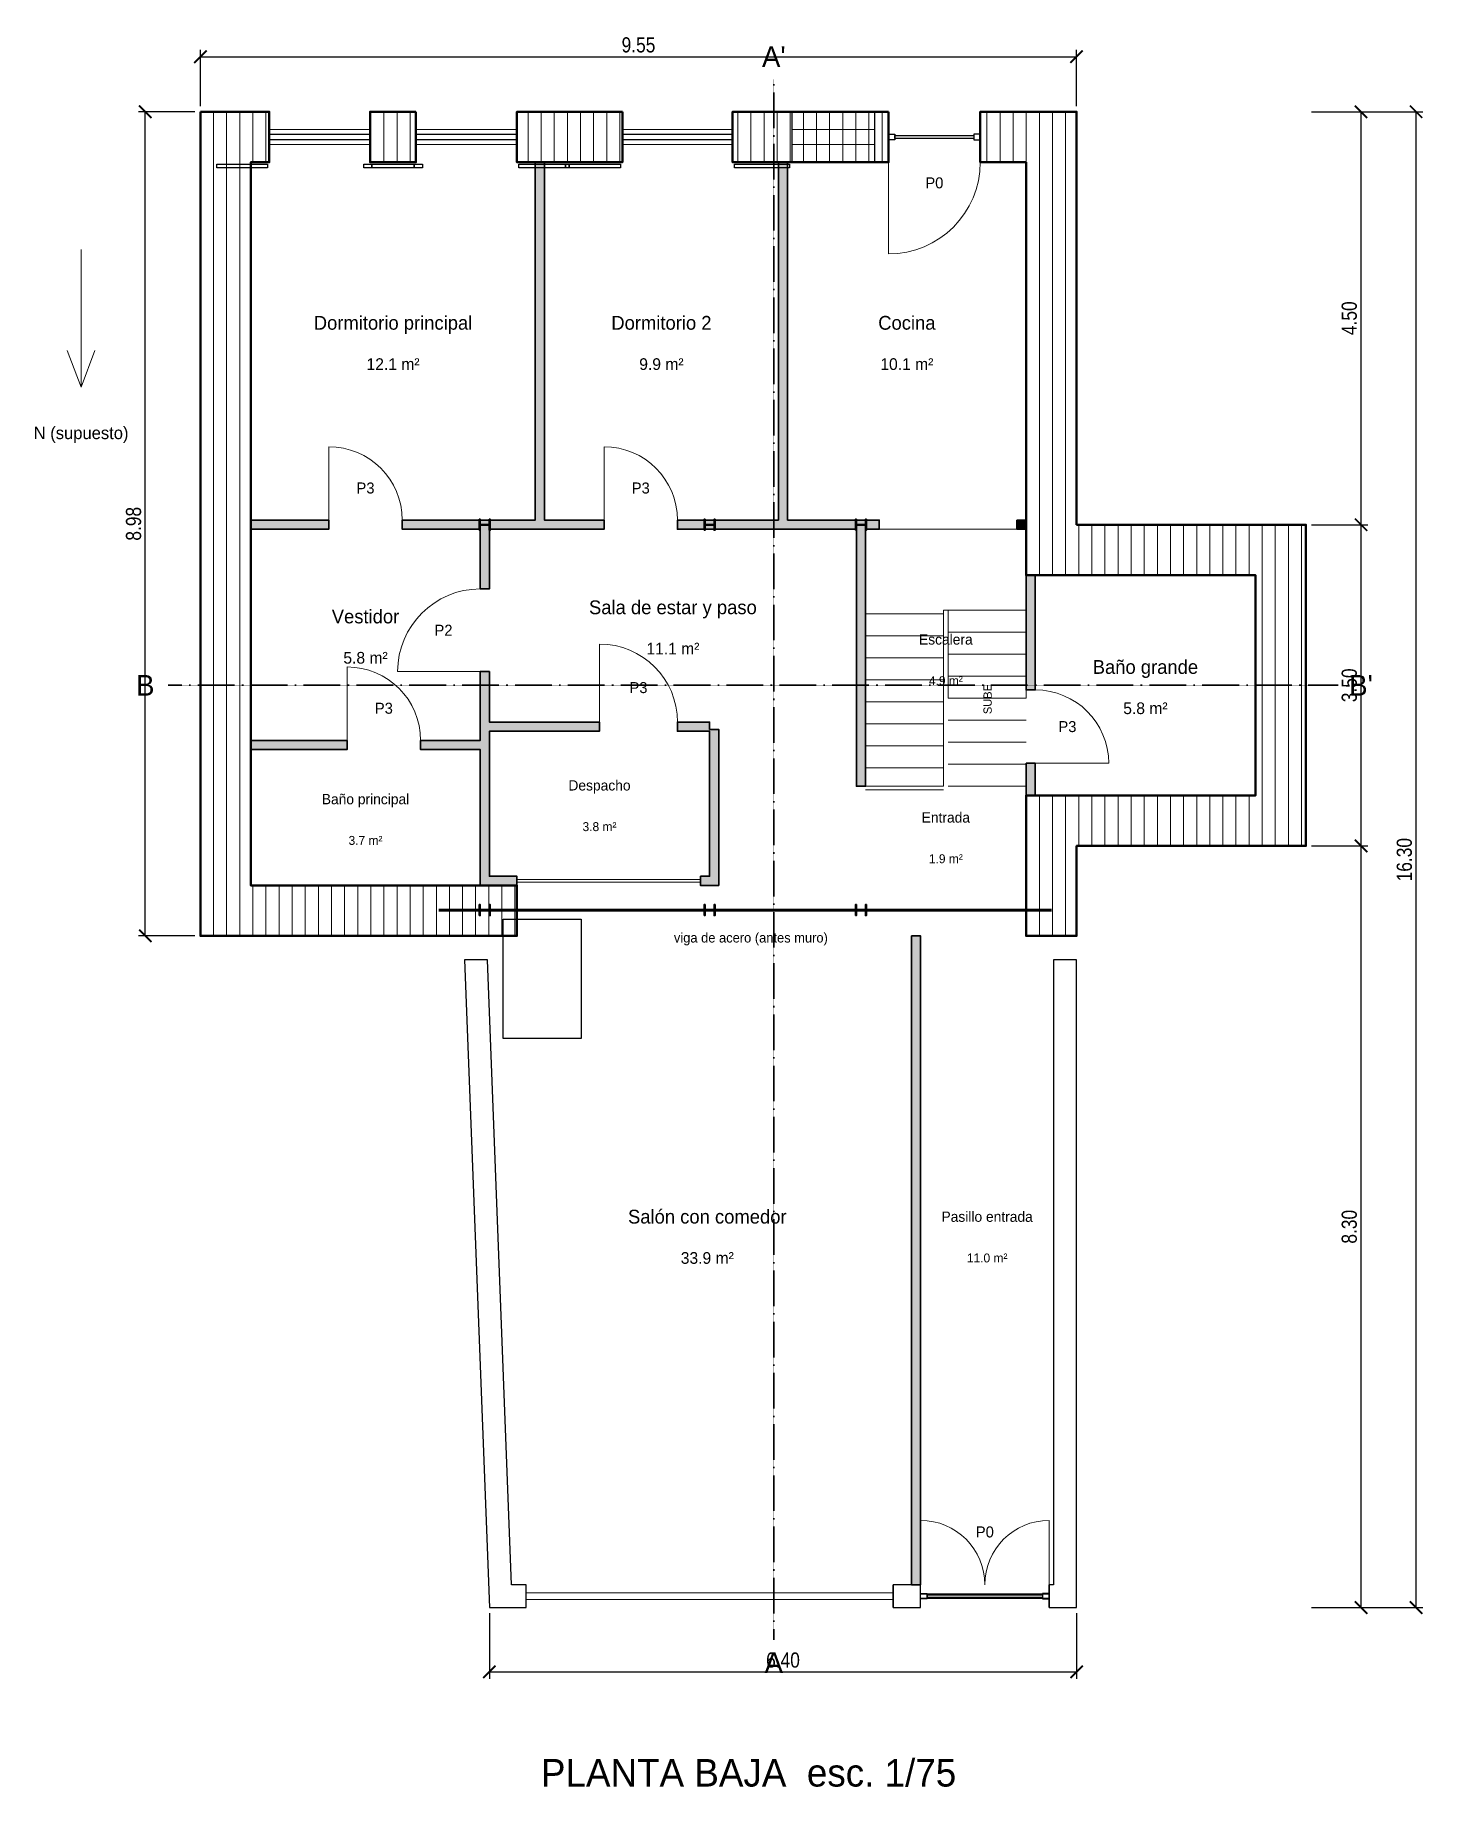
# Model space of a CAD drawing. Header units: millimetres. Extents: x -1802 to 13325, y -1954 to 17136.
import ezdxf
from ezdxf.enums import TextEntityAlignment as Align

# ---------------------------------------------------------------- set-up
doc = ezdxf.new("R2010")
doc.units = ezdxf.units.MM
doc.linetypes.add('DASHDOT', pattern=[3.556, 2.54, -0.508, 0, -0.508])
for name, color, linetype, lineweight in [('acero_pilares', 5, 'Continuous', 35), ('CARPINTERIA', 4, 'Continuous', 18), ('CORTES', 1, 'DASHDOT', 35), ('COTAS', 3, 'Continuous', 13), ('escalera', 30, 'Continuous', 18), ('HUECOS', 7, 'Continuous', 25), ('murete_pasillo', 7, 'Continuous', 35), ('muros_PB', 7, 'Continuous', 50), ('RAYADO_FORJADO', 7, 'Continuous', 9), ('RAYADO_MURO', 7, 'Continuous', 9), ('RAYADO_OTROS', 8, 'Continuous', 9), ('tabiques_PB', 7, 'Continuous', 35), ('TEXTO', 2, 'Continuous', 13), ('VIGAS', 1, 'Continuous', 60)]:
    doc.layers.add(name, color=color, linetype=linetype, lineweight=lineweight)
doc.styles.add('OpenSansCondensed-Light', font='OpenSansCondensed-Light.ttf')
doc.dimstyles.new('EZDXF', dxfattribs={"dimtxt": 0.25, "dimasz": 0.175, "dimexe": 0.375, "dimexo": 0.125, "dimgap": 0.1, "dimtad": 1, "dimlfac": 100, "dimzin": 12, "dimdsep": 46, "dimtxsty": 'OpenSansCondensed-Light', "dimblk": 'ARCHTICK', "dimcen": 2.5, "dimazin": 3, "dimtfac": 0.5, "dimtmove": 2, "dimatfit": 3})

# ---------------------------------------------------------------- blocks, each defined once
blk = doc.blocks.new('_ARCHTICK')
at = {"color": 0, "linetype": 'BYBLOCK', "const_width": 0.15}
blk.add_lwpolyline([(-0.5, -0.5), (0.5, 0.5)], dxfattribs=at)

msp = doc.modelspace()

# ---------------------------------------------------------------- hatches: boundary and pattern name
at = {"layer": 'RAYADO_FORJADO'}
h = msp.add_hatch(color=5, dxfattribs=at)
h.dxf.hatch_style = 1
h.paths.add_polyline_path([(3040, 11740), (3040, 11860), (3051, 11860), (3051, 11803.25), (3149, 11803.25), (3149, 11860), (3160, 11860), (3160, 11740), (3149, 11740), (3149, 11796.75), (3051, 11796.75), (3051, 11740)])
h = msp.add_hatch(color=5, dxfattribs=at)
h.dxf.hatch_style = 1
h.paths.add_polyline_path([(5490, 11740), (5490, 11860), (5501, 11860), (5501, 11803.25), (5599, 11803.25), (5599, 11860), (5610, 11860), (5610, 11740), (5599, 11740), (5599, 11796.75), (5501, 11796.75), (5501, 11740)])
h = msp.add_hatch(color=5, dxfattribs=at)
h.dxf.hatch_style = 1
h.paths.add_polyline_path([(7140, 11740), (7140, 11860), (7151, 11860), (7151, 11803.25), (7249, 11803.25), (7249, 11860), (7260, 11860), (7260, 11740), (7249, 11740), (7249, 11796.75), (7151, 11796.75), (7151, 11740)])
h = msp.add_hatch(color=5, dxfattribs=at)
h.dxf.hatch_style = 1
h.paths.add_polyline_path([(3040, 7540), (3040, 7660), (3051, 7660), (3051, 7603.25), (3149, 7603.25), (3149, 7660), (3160, 7660), (3160, 7540), (3149, 7540), (3149, 7596.75), (3051, 7596.75), (3051, 7540)])
h = msp.add_hatch(color=5, dxfattribs=at)
h.dxf.hatch_style = 1
h.paths.add_polyline_path([(5490, 7540), (5490, 7660), (5501, 7660), (5501, 7603.25), (5599, 7603.25), (5599, 7660), (5610, 7660), (5610, 7540), (5599, 7540), (5599, 7596.75), (5501, 7596.75), (5501, 7540)])
h = msp.add_hatch(color=5, dxfattribs=at)
h.dxf.hatch_style = 1
h.paths.add_polyline_path([(7140, 7540), (7140, 7660), (7151, 7660), (7151, 7603.25), (7249, 7603.25), (7249, 7660), (7260, 7660), (7260, 7540), (7249, 7540), (7249, 7596.75), (7151, 7596.75), (7151, 7540)])
at = {"layer": 'RAYADO_MURO'}
h = msp.add_hatch(dxfattribs=at)
h.set_pattern_fill('ANSI31', scale=45, angle=45)
h.paths.add_polyline_path([(0, 16300), (0, 7320), (3450, 7320), (3450, 7870), (550, 7870), (550, 15750), (750, 15750), (750, 16300)])
h = msp.add_hatch(dxfattribs=at)
h.set_pattern_fill('ANSI31', scale=45, angle=45)
h.paths.add_polyline_path([(2350, 16300), (2350, 15750), (1850, 15750), (1850, 16300)])
h = msp.add_hatch(dxfattribs=at)
h.set_pattern_fill('ANSI31', scale=45, angle=45)
h.paths.add_polyline_path([(4600, 16300), (4600, 15750), (3450, 15750), (3450, 16300)])
h = msp.add_hatch(dxfattribs=at)
h.set_pattern_fill('ANSI31', scale=45, angle=45)
h.paths.add_polyline_path([(7500, 16300), (7500, 15750), (5800, 15750), (5800, 16300)])
h = msp.add_hatch(dxfattribs=at)
h.set_pattern_fill('ANSI31', scale=45, angle=45)
h.paths.add_polyline_path([(9550, 11800), (9550, 16300), (8500, 16300), (8500, 15750), (9000, 15750), (9000, 11250), (11500, 11250), (11500, 8850), (9000, 8850), (9000, 7320), (9550, 7320), (9550, 8300), (12050, 8300), (12050, 11800)])
at = {"layer": 'RAYADO_OTROS'}
h = msp.add_hatch(color=7, dxfattribs=at)
h.dxf.hatch_style = 1
h.paths.add_polyline_path([(2200, 11850), (2200, 11750), (3050, 11750), (3050, 11100), (3150, 11100), (3150, 11750), (4400, 11750), (4400, 11850), (3750, 11850), (3750, 15750), (3650, 15750), (3650, 11850)])
h = msp.add_hatch(color=7, dxfattribs=at)
h.dxf.hatch_style = 1
h.paths.add_polyline_path([(5200, 11850), (5200, 11750), (7150, 11750), (7150, 8950), (7250, 8950), (7250, 11750), (7400, 11750), (7400, 11850), (6400, 11850), (6400, 15750), (6300, 15750), (6300, 11850)])
h = msp.add_hatch(color=7, dxfattribs=at)
h.dxf.hatch_style = 1
h.paths.add_polyline_path([(550, 11850), (1400, 11850), (1400, 11750), (550, 11750)])
h = msp.add_hatch(color=7, dxfattribs=at)
h.dxf.hatch_style = 1
h.paths.add_polyline_path([(8900, 11850), (8900, 11750), (9000, 11750), (9000, 11850)])
h = msp.add_hatch(color=7, dxfattribs=at)
h.dxf.hatch_style = 1
h.paths.add_polyline_path([(9000, 11250), (9100, 11250), (9100, 10000), (9000, 10000)])
h = msp.add_hatch(color=7, dxfattribs=at)
h.dxf.hatch_style = 1
h.paths.add_polyline_path([(3050, 10200), (3150, 10200), (3150, 9650), (4350, 9650), (4350, 9550), (3150, 9550), (3150, 7970), (3450, 7970), (3450, 7870), (3050, 7870), (3050, 9350), (2400, 9350), (2400, 9450), (3050, 9450)])
h = msp.add_hatch(color=7, dxfattribs=at)
h.dxf.hatch_style = 1
h.paths.add_polyline_path([(5450, 7970), (5450, 7870), (5650, 7870), (5650, 9570), (5550, 9570), (5550, 9650), (5200, 9650), (5200, 9550), (5550, 9550), (5550, 7970)])
h = msp.add_hatch(color=7, dxfattribs=at)
h.dxf.hatch_style = 1
h.paths.add_polyline_path([(550, 9450), (1600, 9450), (1600, 9350), (550, 9350)])
h = msp.add_hatch(color=7, dxfattribs=at)
h.dxf.hatch_style = 1
h.paths.add_polyline_path([(9000, 9200), (9100, 9200), (9100, 8850), (9000, 8850)])
h = msp.add_hatch(color=7, dxfattribs=at)
h.dxf.hatch_style = 1
h.paths.add_polyline_path([(7750, 7320), (7850, 7320), (7850, 250), (7750, 250)])

# ---------------------------------------------------------------- linework, layer by layer
at = {"layer": 'acero_pilares'}
for points in [[(3040, 11740), (3040, 11860), (3051, 11860), (3051, 11803.25), (3149, 11803.25), (3149, 11860), (3160, 11860), (3160, 11740), (3149, 11740), (3149, 11796.75), (3051, 11796.75), (3051, 11740)], [(5490, 11740), (5490, 11860), (5501, 11860), (5501, 11803.25), (5599, 11803.25), (5599, 11860), (5610, 11860), (5610, 11740), (5599, 11740), (5599, 11796.75), (5501, 11796.75), (5501, 11740)], [(7140, 11740), (7140, 11860), (7151, 11860), (7151, 11803.25), (7249, 11803.25), (7249, 11860), (7260, 11860), (7260, 11740), (7249, 11740), (7249, 11796.75), (7151, 11796.75), (7151, 11740)], [(3040, 7540), (3040, 7660), (3051, 7660), (3051, 7603.25), (3149, 7603.25), (3149, 7660), (3160, 7660), (3160, 7540), (3149, 7540), (3149, 7596.75), (3051, 7596.75), (3051, 7540)], [(5490, 7540), (5490, 7660), (5501, 7660), (5501, 7603.25), (5599, 7603.25), (5599, 7660), (5610, 7660), (5610, 7540), (5599, 7540), (5599, 7596.75), (5501, 7596.75), (5501, 7540)], [(7140, 7540), (7140, 7660), (7151, 7660), (7151, 7603.25), (7249, 7603.25), (7249, 7660), (7260, 7660), (7260, 7540), (7249, 7540), (7249, 7596.75), (7151, 7596.75), (7151, 7540)]]:
    msp.add_lwpolyline(points, close=True, dxfattribs=at)
at = {"layer": 'CARPINTERIA'}
for p, q in [((750, 16107.5), (1850, 16107.5)), ((2350, 16107.5), (3450, 16107.5)), ((4600, 16107.5), (5800, 16107.5)), ((6450, 16107.5), (7350, 16107.5)), ((750, 15942.5), (1850, 15942.5)), ((2350, 15942.5), (3450, 15942.5)), ((4600, 15942.5), (5800, 15942.5)), ((6450, 15942.5), (7350, 15942.5)), ((7500, 15750), (7500, 14750)), ((1400, 11850), (1400, 12650)), ((4400, 11850), (4400, 12650)), ((4350, 9650), (4350, 10500)), ((1600, 9450), (1600, 10250)), ((3050, 10200), (2150, 10200)), ((9100, 9200), (9900, 9200)), ((3450, 7935), (5450, 7935)), ((3450, 7905), (5450, 7905)), ((7850, 250), (7850, 950)), ((9250, 250), (9250, 950)), ((3550, 162.5), (7550, 162.5)), ((3550, 87.5), (7550, 87.5))]:
    msp.add_line(p, q, dxfattribs=at)
for centre, radius, start, end in [((7500, 15750), 1000, -90, 0), ((1400, 11850), 800, 0, 90), ((4400, 11850), 800, 0, 90), ((3050, 10200), 900, 90, 180), ((4350, 9650), 850, 0, 90), ((1600, 9450), 800, 0, 90), ((9100, 9200), 800, 0, 90), ((7850, 250), 700, 0, 90), ((9250, 250), 700, 90, 180)]:
    msp.add_arc(centre, radius, start, end, dxfattribs=at)
at = {"layer": 'carpinteria_PB'}
for points in [[(750, 16055), (1850, 16055), (1850, 15995), (750, 15995)], [(2350, 16055), (3450, 16055), (3450, 15995), (2350, 15995)], [(4600, 16055), (5800, 16055), (5800, 15995), (4600, 15995)], [(7500, 16055), (7570, 16055), (7570, 15995), (7500, 15995)], [(8430, 16055), (8430, 15995), (8500, 15995), (8500, 16055)], [(180, 15730), (730, 15730), (730, 15690), (180, 15690)], [(1870, 15730), (1870, 15690), (1780, 15690), (1780, 15730)], [(1870, 15730), (2330, 15730), (2330, 15690), (1870, 15690)], [(2330, 15730), (2420, 15730), (2420, 15690), (2330, 15690)], [(3470, 15730), (3980, 15730), (3980, 15690), (3470, 15690)], [(3980, 15730), (4020, 15730), (4020, 15690), (3980, 15690)], [(4020, 15730), (4580, 15730), (4580, 15690), (4020, 15690)], [(5820, 15730), (6420, 15730), (6420, 15690), (5820, 15690)], [(7850, 155), (7920, 155), (7920, 95), (7850, 95)], [(9180, 155), (9180, 95), (9250, 95), (9250, 155)]]:
    msp.add_lwpolyline(points, close=True, dxfattribs=at)
at = {"layer": 'chimenea'}
msp.add_lwpolyline([(3300, 7500), (4150, 7500), (4150, 6200), (3300, 6200)], close=True, dxfattribs=at)
at = {"layer": 'CORTES'}
for p, q in [((6250, -350), (6250, 16650)), ((-350, 10050), (12400, 10050))]:
    msp.add_line(p, q, dxfattribs=at)
at = {"layer": 'COTAS'}
for p, q in [((-1300, 14800), (-1300, 13300)), ((-1300, 13300), (-1450, 13700)), ((-1300, 13300), (-1150, 13700))]:
    msp.add_line(p, q, dxfattribs=at)
at = {"layer": 'escalera'}
for p, q in [((7250, 10830), (8100, 10830)), ((8150, 10870), (9000, 10870)), ((7250, 10590), (8100, 10590)), ((8150, 10630), (9000, 10630)), ((7250, 10350), (8100, 10350)), ((8150, 10390), (9000, 10390)), ((8150, 10150), (9000, 10150)), ((7250, 10110), (8100, 10110)), ((7250, 9870), (8100, 9870)), ((8150, 9910), (9000, 9910)), ((7250, 9630), (8100, 9630)), ((8150, 9670), (9000, 9670)), ((7250, 9390), (8100, 9390)), ((8150, 9430), (9000, 9430)), ((8150, 9190), (9000, 9190)), ((7250, 9150), (8100, 9150)), ((7250, 8910), (8100, 8910)), ((8150, 8950), (9000, 8950))]:
    msp.add_line(p, q, dxfattribs=at)
msp.add_lwpolyline([(8100, 10870), (8150, 10870), (8150, 9910), (9000, 9910), (9000, 11750), (7250, 11750), (7250, 8950), (8100, 8950)], close=True, dxfattribs=at)
at = {"layer": 'HUECOS'}
for p, q in [((750, 15750), (750, 16300)), ((1850, 15750), (1850, 16300)), ((2350, 15750), (2350, 16300)), ((3450, 15750), (3450, 16300)), ((4600, 15750), (4600, 16300)), ((5800, 15750), (5800, 16300)), ((6450, 15750), (6450, 16300)), ((7350, 15750), (7350, 16300)), ((7500, 15750), (7500, 16300)), ((8500, 15750), (8500, 16300)), ((1400, 11750), (1400, 11850)), ((2200, 11750), (2200, 11850)), ((4400, 11750), (4400, 11850)), ((5200, 11750), (5200, 11850)), ((7400, 11750), (7400, 11850)), ((8900, 11750), (8900, 11850)), ((3050, 11100), (3150, 11100)), ((3050, 10200), (3150, 10200)), ((9000, 10000), (9100, 10000)), ((4350, 9550), (4350, 9650)), ((5200, 9550), (5200, 9650)), ((1600, 9350), (1600, 9450)), ((2400, 9350), (2400, 9450)), ((9000, 9200), (9100, 9200)), ((3450, 7870), (3450, 7970)), ((5450, 7870), (5450, 7970)), ((3550, 0), (3550, 250)), ((7550, 0), (7550, 250)), ((7850, 0), (7850, 250)), ((9250, 0), (9250, 250))]:
    msp.add_line(p, q, dxfattribs=at)
at = {"layer": 'murete_pasillo'}
msp.add_lwpolyline([(7750, 7320), (7850, 7320), (7850, 250), (7750, 250)], close=True, dxfattribs=at)
at = {"layer": 'muros_PB'}
for points in [[(0, 16300), (0, 7320), (3450, 7320), (3450, 7870), (550, 7870), (550, 15750), (750, 15750), (750, 16300)], [(2350, 16300), (2350, 15750), (1850, 15750), (1850, 16300)], [(4600, 16300), (4600, 15750), (3450, 15750), (3450, 16300)], [(7500, 16300), (7500, 15750), (5800, 15750), (5800, 16300)], [(9550, 11800), (9550, 16300), (8500, 16300), (8500, 15750), (9000, 15750), (9000, 11250), (11500, 11250), (11500, 8850), (9000, 8850), (9000, 7320), (9550, 7320), (9550, 8300), (12050, 8300), (12050, 11800)]]:
    msp.add_lwpolyline(points, close=True, dxfattribs=at)
at = {"layer": 'muros_salon'}
for points in [[(2879.94536, 7060), (3150, 0), (3550, 0), (3550, 250), (3390.61999, 250), (3130.12818, 7060)], [(9250, 250), (9250, 0), (9550, 0), (9550, 7060), (9300, 7060), (9300, 250)], [(7550, 250), (7550, 0), (7850, 0), (7850, 250)]]:
    msp.add_lwpolyline(points, close=True, dxfattribs=at)
at = {"layer": 'puerta_entrada'}
msp.add_lwpolyline([(7850, 150), (9250, 150), (9250, 100), (7850, 100)], close=True, dxfattribs=at)
at = {"layer": 'puertas_PB'}
for points in [[(7570, 16040), (8430, 16040), (8430, 16010), (7570, 16010)], [(7920, 140), (9180, 140), (9180, 110), (7920, 110)]]:
    msp.add_lwpolyline(points, close=True, dxfattribs=at)
at = {"layer": 'tabiques_PB'}
for points in [[(2200, 11850), (2200, 11750), (3050, 11750), (3050, 11100), (3150, 11100), (3150, 11750), (4400, 11750), (4400, 11850), (3750, 11850), (3750, 15750), (3650, 15750), (3650, 11850)], [(5200, 11850), (5200, 11750), (7150, 11750), (7150, 8950), (7250, 8950), (7250, 11750), (7400, 11750), (7400, 11850), (6400, 11850), (6400, 15750), (6300, 15750), (6300, 11850)], [(550, 11850), (1400, 11850), (1400, 11750), (550, 11750)], [(8900, 11850), (8900, 11750), (9000, 11750), (9000, 11850)], [(9000, 11250), (9100, 11250), (9100, 10000), (9000, 10000)], [(3050, 10200), (3150, 10200), (3150, 9650), (4350, 9650), (4350, 9550), (3150, 9550), (3150, 7970), (3450, 7970), (3450, 7870), (3050, 7870), (3050, 9350), (2400, 9350), (2400, 9450), (3050, 9450)], [(5450, 7970), (5450, 7870), (5650, 7870), (5650, 9570), (5550, 9570), (5550, 9650), (5200, 9650), (5200, 9550), (5550, 9550), (5550, 7970)], [(550, 9450), (1600, 9450), (1600, 9350), (550, 9350)], [(9000, 9200), (9100, 9200), (9100, 8850), (9000, 8850)]]:
    msp.add_lwpolyline(points, close=True, dxfattribs=at)
at = {"layer": 'VIGAS'}
msp.add_lwpolyline([(2600, 7600), (9275, 7600)], dxfattribs=at)

# ---------------------------------------------------------------- texts
at = {"layer": 'CORTES'}
for s, p in [("A'", (6250, 16900)), ('B', (-600, 10050)), ("B'", (12650, 10050)), ('A', (6250, -600))]:
    msp.add_text(s, height=225, dxfattribs=at).set_placement(p, align=Align.MIDDLE_CENTER)
at = {"layer": 'TEXTO'}
for s, height, p in [('P0', 120, (8000, 15525)), ('Dormitorio principal', 150, (2100, 14000)), ('Dormitorio 2', 150, (5025, 14000)), ('Cocina', 150, (7700, 14000)), ('12.1 m²', 127.5, (2100, 13550)), ('9.9 m²', 127.5, (5025, 13550)), ('10.1 m²', 127.5, (7700, 13550)), ('N (supuesto)', 135, (-1300, 12800)), ('P3', 120, (1800, 12200)), ('P3', 120, (4800, 12200)), ('Vestidor', 150, (1800, 10800)), ('Sala de estar y paso', 150, (5150, 10900)), ('P2', 120, (2650, 10650)), ('11.1 m²', 127.5, (5150, 10450)), ('Escalera', 112.5, (8125, 10550)), ('5.8 m²', 127.5, (1800, 10350)), ('Baño grande', 150, (10300, 10250)), ('4.9 m²', 97.5, (8125, 10100)), ('P3', 120, (4775, 10025)), ('P3', 120, (2000, 9800)), ('5.8 m²', 127.5, (10300, 9800)), ('P3', 120, (9450, 9600)), ('Despacho', 112.5, (4350, 8960)), ('Baño principal', 112.5, (1800, 8810)), ('Entrada', 112.5, (8125, 8610)), ('3.7 m²', 97.5, (1800, 8360)), ('3.8 m²', 97.5, (4350, 8510)), ('1.9 m²', 97.5, (8125, 8160)), ('viga de acero (antes muro)', 105, (6000, 7300)), ('Salón con comedor', 150, (5525, 4260)), ('Pasillo entrada', 112.5, (8575, 4260)), ('33.9 m²', 127.5, (5525, 3810)), ('11.0 m²', 97.5, (8575, 3810)), ('P0', 120, (8550, 825)), ('PLANTA BAJA  esc. 1/75', 300, (5975, -1800))]:
    msp.add_text(s, height=height, dxfattribs=at).set_placement(p, align=Align.MIDDLE_CENTER)
msp.add_text('SUBE', height=90, rotation=90, dxfattribs=at).set_placement((8580, 9900), align=Align.MIDDLE_CENTER)

# ---------------------------------------------------------------- dimensions: what is measured, and where the dimension line sits
at = {"layer": 'COTAS'}
for base, p1, p2, text in [((0, 16900), (0, 16300), (9550, 16300), '9.55'), ((3150, -700), (3150, 0), (9550, 0), '6.40')]:
    msp.add_linear_dim(base=base, p1=p1, p2=p2, text=text, dimstyle='EZDXF', override={"dimtxt": 165, "dimasz": 135, "dimexe": 75, "dimexo": 60, "dimgap": 45, "dimtad": 1, "dimclrt": 3}, dxfattribs=at).render()
for base, p1, p2, text in [((-600, 7320), (0, 7320), (0, 16300), '8.98'), ((12650, 11800), (12050, 11800), (12050, 16300), '4.50'), ((13250, 0), (12050, 0), (12050, 16300), '16.30'), ((12650, 8300), (12050, 8300), (12050, 11800), '3.50'), ((12650, 0), (12050, 0), (12050, 8300), '8.30')]:
    msp.add_linear_dim(base=base, p1=p1, p2=p2, angle=90, text=text, dimstyle='EZDXF', override={"dimtxt": 165, "dimasz": 135, "dimexe": 75, "dimexo": 60, "dimgap": 45, "dimtad": 1, "dimclrt": 3}, dxfattribs=at).render()

doc.saveas('drawing.dxf')
